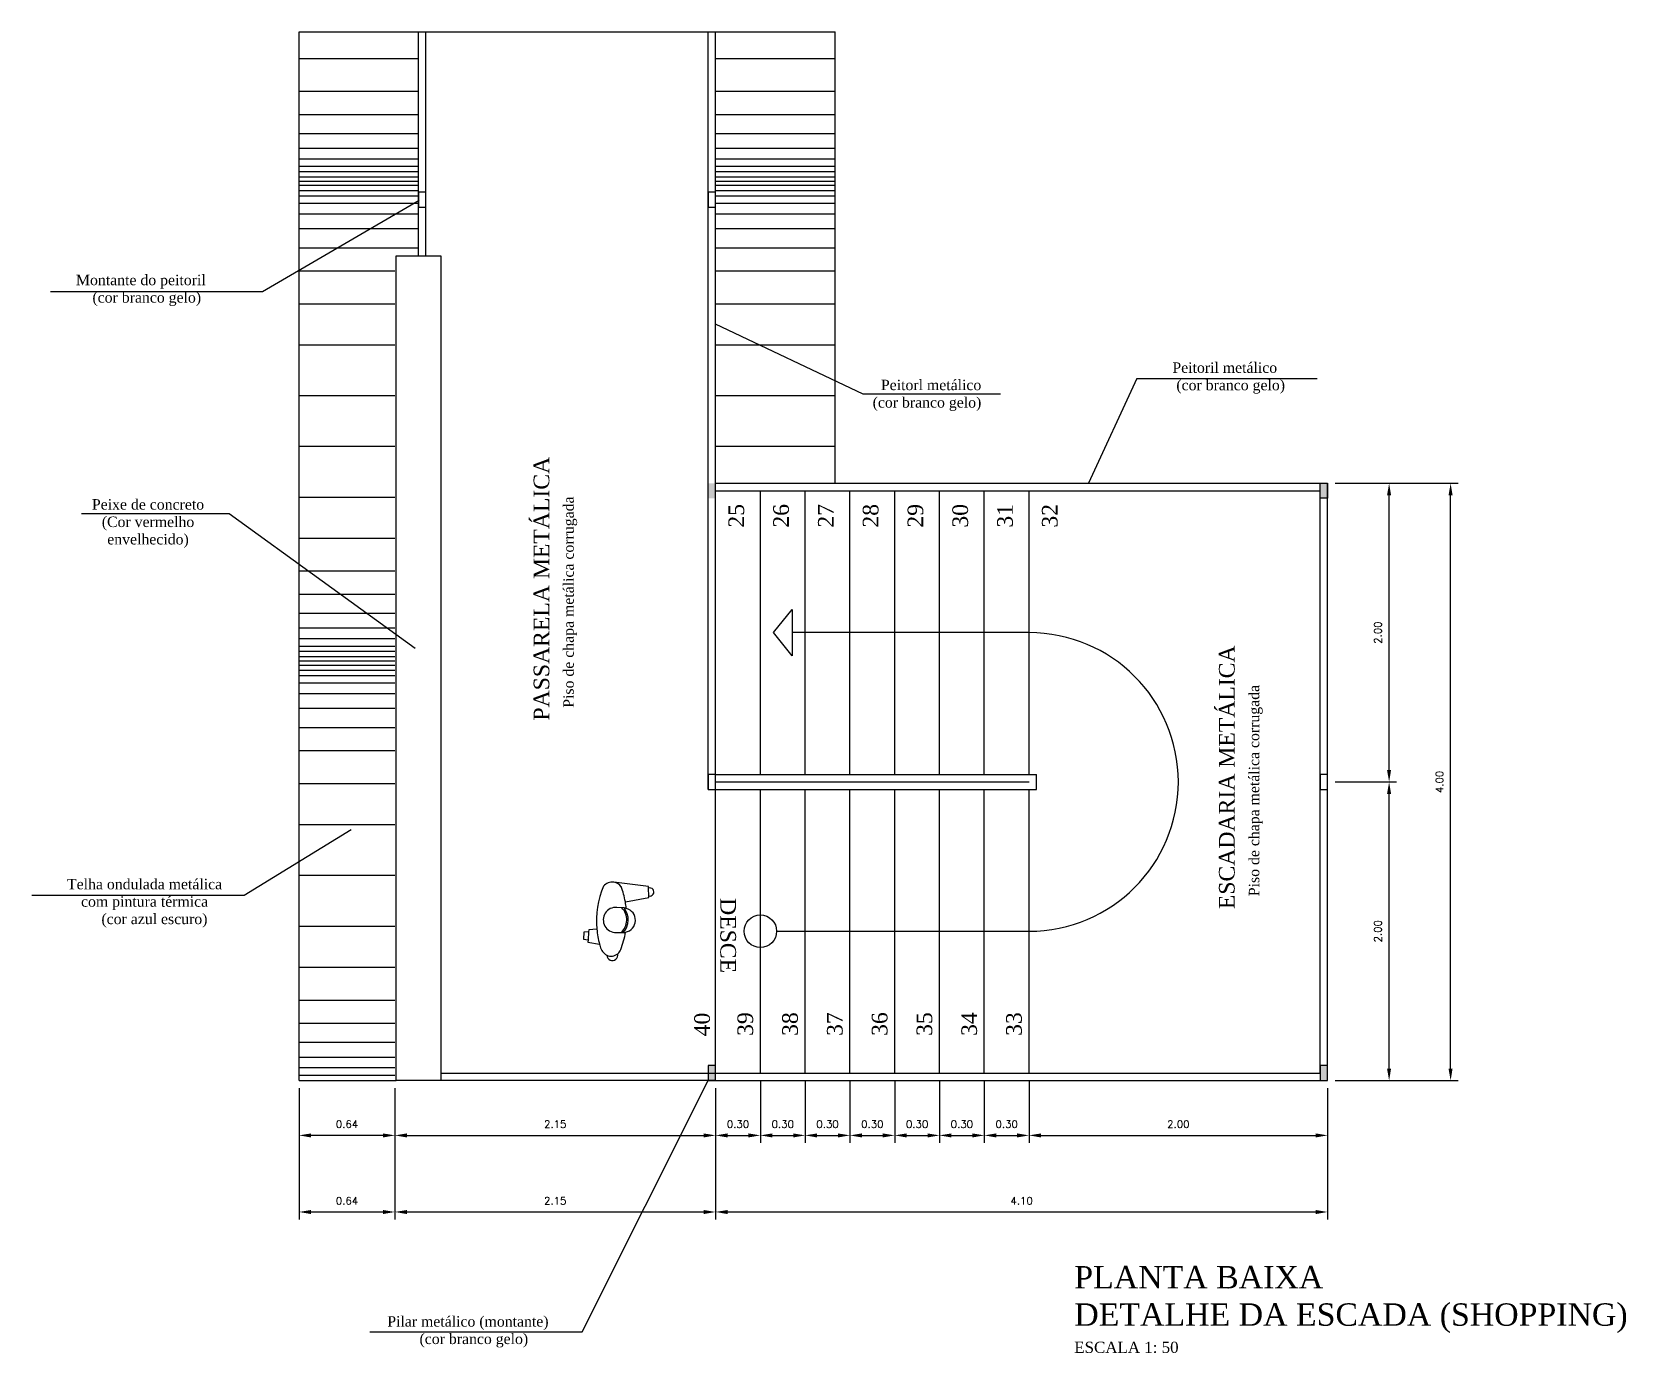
# Model space of a CAD drawing. Header units: millimetres. Extents: x 462 to 740, y -508 to -73.
# Drawn here: x 523.83 to 534.51, y -117.13 to -108.28 of the extents above; entities that cross this region are included whole.
import ezdxf

# ---------------------------------------------------------------- set-up
doc = ezdxf.new("R2010")
doc.units = ezdxf.units.MM
doc.header["$LTSCALE"] = 0.1
doc.header["$PDMODE"] = 3
doc.header["$PDSIZE"] = 0.005
for name, color, linetype in [('COTAS', 6, 'Continuous'), ('MOBILIÁRIO_LAYOUT', 165, 'Continuous'), ('nivel', 1, 'Continuous'), ('Parede alta', 5, 'Continuous'), ('passarela', 7, 'Continuous'), ('PENA-01', 1, 'Continuous'), ('Texto', 2, 'Continuous')]:
    doc.layers.add(name, color=color, linetype=linetype)
doc.styles.add('RO-00', font='romans.shx')
doc.dimstyles.new('COTAS-50', dxfattribs={"dimscale": 0, "dimtxt": 0.05, "dimasz": 0.08, "dimexe": 0.05, "dimexo": 0.05, "dimgap": 0.05, "dimtad": 1, "dimzin": 1, "dimdsep": 46, "dimtxsty": 'RO-00', "dimcen": 2.5, "dimclrd": 6, "dimclre": 6, "dimclrt": 2, "dimadec": 0, "dimazin": 0, "dimtfac": 1, "dimtmove": 2, "dimatfit": 2, "dimfxl": 1, "dimtolj": 1, "dimtzin": 0, "dimarcsym": 0})

# ---------------------------------------------------------------- blocks, each defined once
blk = doc.blocks.new('Pessoa1')
at = {"layer": 'MOBILIÁRIO_LAYOUT', "color": 5}
for p, q in [((-0.238, 0.209), (-0.268, -0.023)), ((-0.175, 0.211), (-0.228, 0.21)), ((-0.136, 0.055), (-0.165, 0.212)), ((0.046, -0.137), (0.051, -0.191)), ((0.051, -0.191), (0.065, -0.192)), ((0.065, -0.192), (0.119, -0.195)), ((0.119, -0.195), (0.134, -0.196)), ((0.134, -0.196), (0.148, -0.119))]:
    blk.add_line(p, q, dxfattribs=at)
at = {"layer": 'MOBILIÁRIO_LAYOUT'}
for p, q in [((-0.228, 0.21), (-0.238, 0.209)), ((-0.165, 0.212), (-0.175, 0.211))]:
    blk.add_line(p, q, dxfattribs=at)
at = {"layer": 'MOBILIÁRIO_LAYOUT', "color": 10}
for p, q in [((-0.095, 0.046), (-0.099, -0.002)), ((0.07, -0.007), (0.069, 0.041)), ((0.065, -0.192), (0.068, -0.224)), ((0.114, -0.226), (0.119, -0.195)), ((0.068, -0.224), (0.114, -0.226))]:
    blk.add_line(p, q, dxfattribs=at)
at = {"layer": 'MOBILIÁRIO_LAYOUT', "color": 81}
for centre, radius, start, end in [((-0.202, 0.218), 0.0276, 345.7615, 198.1317), ((-0.013, 0.04), 0.0821, 11.2321, 165.218), ((0.22, -0.033), 0.0373, 273.9062, 101.7625)]:
    blk.add_arc(centre, radius, start, end, dxfattribs=at)
at = {"layer": 'MOBILIÁRIO_LAYOUT', "color": 5}
for centre, radius, start, end in [((-0.195, -0.033), 0.0737, 125.0274, 171.535), ((-0.031, -0.529), 0.593, 100.2658, 110.4195), ((-0.031, -0.529), 0.593, 95.9751, 100.2658), ((-0.031, -0.529), 0.593, 68.855, 80.4749), ((0.153, -0.048), 0.0788, 41.2702, 67.2319), ((0.154, -0.042), 0.0737, 337.5139, 38.1548), ((-0.195, -0.033), 0.0737, 171.535, 232.1747), ((-0.007, 0.454), 0.593, 246.7827, 275.1186), ((0.137, -0.019), 0.0994, 284.778, 329.019), ((-0.007, 0.454), 0.593, 275.1186, 285.1579), ((-0.007, 0.454), 0.593, 285.1579, 286.5539)]:
    blk.add_arc(centre, radius, start, end, dxfattribs=at)
at = {"layer": 'MOBILIÁRIO_LAYOUT', "color": 10}
for centre, radius, start, end in [((-0.016, -0.051), 0.115, 42.1666, 134.479), ((-0.016, -0.051), 0.125, 47.3481, 129.2976), ((-0.015, -0.009), 0.0843, 175.7166, 0.9291)]:
    blk.add_arc(centre, radius, start, end, dxfattribs=at)
at = {"layer": 'MOBILIÁRIO_LAYOUT'}
for start, end in [(165.218, 175.7166), (0.929, 11.2321)]:
    blk.add_arc((-0.013, 0.04), 0.0821, start, end, dxfattribs=at)
blk = doc.blocks.new('*D98')
at = {"layer": 'Defpoints', "color": 0}
for p in [(525.62, -115.302), (526.262, -115.302), (525.62, -115.669)]:
    blk.add_point(p, dxfattribs=at)
at = {"layer": 'passarela', "color": 6, "lineweight": -2}
for p, q in [((525.62, -115.352), (525.62, -115.719)), ((526.262, -115.352), (526.262, -115.719)), ((526.182, -115.669), (525.7, -115.669))]:
    blk.add_line(p, q, dxfattribs=at)
at = {"layer": 'passarela', "color": 6}
for points in [[(525.7, -115.656), (525.7, -115.683), (525.62, -115.669)], [(526.182, -115.656), (526.182, -115.683), (526.262, -115.669)]]:
    blk.add_solid(points, dxfattribs=at)
at = {"layer": 'passarela', "color": 2, "insert": (525.941, -115.594), "char_height": 0.05, "attachment_point": 5, "style": 'RO-00'}
blk.add_mtext('\\A1;0.64', dxfattribs=at)
blk = doc.blocks.new('*D99')
at = {"layer": 'Defpoints', "color": 0}
for p in [(526.262, -115.302), (528.41, -115.302), (528.41, -115.669)]:
    blk.add_point(p, dxfattribs=at)
at = {"layer": 'passarela', "color": 6, "lineweight": -2}
for p, q in [((526.262, -115.352), (526.262, -115.719)), ((528.41, -115.352), (528.41, -115.719)), ((526.342, -115.669), (528.33, -115.669))]:
    blk.add_line(p, q, dxfattribs=at)
at = {"layer": 'passarela', "color": 6}
for points in [[(526.342, -115.656), (526.342, -115.683), (526.262, -115.669)], [(528.33, -115.656), (528.33, -115.683), (528.41, -115.669)]]:
    blk.add_solid(points, dxfattribs=at)
at = {"layer": 'passarela', "color": 2, "insert": (527.336, -115.594), "char_height": 0.05, "attachment_point": 5, "style": 'RO-00'}
blk.add_mtext('\\A1;2.15', dxfattribs=at)
blk = doc.blocks.new('*D100')
at = {"layer": 'COTAS', "color": 6, "lineweight": -2}
for p, q in [((528.71, -115.302), (528.71, -115.719)), ((528.41, -115.352), (528.41, -115.719)), ((528.49, -115.669), (528.63, -115.669))]:
    blk.add_line(p, q, dxfattribs=at)
at = {"layer": 'COTAS', "color": 6}
for points in [[(528.49, -115.656), (528.49, -115.683), (528.41, -115.669)], [(528.63, -115.656), (528.63, -115.683), (528.71, -115.669)]]:
    blk.add_solid(points, dxfattribs=at)
at = {"layer": 'Defpoints', "color": 0}
for p in [(528.41, -115.302), (528.71, -115.252), (528.71, -115.669)]:
    blk.add_point(p, dxfattribs=at)
at = {"layer": 'COTAS', "color": 2, "insert": (528.56, -115.594), "char_height": 0.05, "attachment_point": 5, "style": 'RO-00'}
blk.add_mtext('\\A1;0.30', dxfattribs=at)
blk = doc.blocks.new('*D101')
at = {"layer": 'COTAS', "color": 6, "lineweight": -2}
for p, q in [((528.71, -115.302), (528.71, -115.719)), ((529.01, -115.302), (529.01, -115.719)), ((528.79, -115.669), (528.93, -115.669))]:
    blk.add_line(p, q, dxfattribs=at)
at = {"layer": 'COTAS', "color": 6}
for points in [[(528.79, -115.656), (528.79, -115.683), (528.71, -115.669)], [(528.93, -115.656), (528.93, -115.683), (529.01, -115.669)]]:
    blk.add_solid(points, dxfattribs=at)
at = {"layer": 'Defpoints', "color": 0}
for p in [(528.71, -115.252), (529.01, -115.252), (529.01, -115.669)]:
    blk.add_point(p, dxfattribs=at)
at = {"layer": 'COTAS', "color": 2, "insert": (528.86, -115.594), "char_height": 0.05, "attachment_point": 5, "style": 'RO-00'}
blk.add_mtext('\\A1;0.30', dxfattribs=at)
blk = doc.blocks.new('*D102')
at = {"layer": 'COTAS', "color": 6, "lineweight": -2}
for p, q in [((529.01, -115.302), (529.01, -115.719)), ((529.31, -115.302), (529.31, -115.719)), ((529.09, -115.669), (529.23, -115.669))]:
    blk.add_line(p, q, dxfattribs=at)
at = {"layer": 'COTAS', "color": 6}
for points in [[(529.09, -115.656), (529.09, -115.683), (529.01, -115.669)], [(529.23, -115.656), (529.23, -115.683), (529.31, -115.669)]]:
    blk.add_solid(points, dxfattribs=at)
at = {"layer": 'Defpoints', "color": 0}
for p in [(529.01, -115.252), (529.31, -115.252), (529.31, -115.669)]:
    blk.add_point(p, dxfattribs=at)
at = {"layer": 'COTAS', "color": 2, "insert": (529.16, -115.594), "char_height": 0.05, "attachment_point": 5, "style": 'RO-00'}
blk.add_mtext('\\A1;0.30', dxfattribs=at)
blk = doc.blocks.new('*D103')
at = {"layer": 'COTAS', "color": 6, "lineweight": -2}
for p, q in [((529.31, -115.302), (529.31, -115.719)), ((529.61, -115.302), (529.61, -115.719)), ((529.39, -115.669), (529.53, -115.669))]:
    blk.add_line(p, q, dxfattribs=at)
at = {"layer": 'COTAS', "color": 6}
for points in [[(529.39, -115.656), (529.39, -115.683), (529.31, -115.669)], [(529.53, -115.656), (529.53, -115.683), (529.61, -115.669)]]:
    blk.add_solid(points, dxfattribs=at)
at = {"layer": 'Defpoints', "color": 0}
for p in [(529.31, -115.252), (529.61, -115.252), (529.61, -115.669)]:
    blk.add_point(p, dxfattribs=at)
at = {"layer": 'COTAS', "color": 2, "insert": (529.46, -115.594), "char_height": 0.05, "attachment_point": 5, "style": 'RO-00'}
blk.add_mtext('\\A1;0.30', dxfattribs=at)
blk = doc.blocks.new('*D104')
at = {"layer": 'COTAS', "color": 6, "lineweight": -2}
for p, q in [((529.61, -115.302), (529.61, -115.719)), ((529.91, -115.302), (529.91, -115.719)), ((529.69, -115.669), (529.83, -115.669))]:
    blk.add_line(p, q, dxfattribs=at)
at = {"layer": 'COTAS', "color": 6}
for points in [[(529.69, -115.656), (529.69, -115.683), (529.61, -115.669)], [(529.83, -115.656), (529.83, -115.683), (529.91, -115.669)]]:
    blk.add_solid(points, dxfattribs=at)
at = {"layer": 'Defpoints', "color": 0}
for p in [(529.61, -115.252), (529.91, -115.252), (529.91, -115.669)]:
    blk.add_point(p, dxfattribs=at)
at = {"layer": 'COTAS', "color": 2, "insert": (529.76, -115.594), "char_height": 0.05, "attachment_point": 5, "style": 'RO-00'}
blk.add_mtext('\\A1;0.30', dxfattribs=at)
blk = doc.blocks.new('*D105')
at = {"layer": 'COTAS', "color": 6, "lineweight": -2}
for p, q in [((529.91, -115.302), (529.91, -115.719)), ((530.21, -115.302), (530.21, -115.719)), ((529.99, -115.669), (530.13, -115.669))]:
    blk.add_line(p, q, dxfattribs=at)
at = {"layer": 'COTAS', "color": 6}
for points in [[(529.99, -115.656), (529.99, -115.683), (529.91, -115.669)], [(530.13, -115.656), (530.13, -115.683), (530.21, -115.669)]]:
    blk.add_solid(points, dxfattribs=at)
at = {"layer": 'Defpoints', "color": 0}
for p in [(529.91, -115.252), (530.21, -115.252), (530.21, -115.669)]:
    blk.add_point(p, dxfattribs=at)
at = {"layer": 'COTAS', "color": 2, "insert": (530.06, -115.594), "char_height": 0.05, "attachment_point": 5, "style": 'RO-00'}
blk.add_mtext('\\A1;0.30', dxfattribs=at)
blk = doc.blocks.new('*D106')
at = {"layer": 'COTAS', "color": 6, "lineweight": -2}
for p, q in [((530.21, -115.302), (530.21, -115.719)), ((530.51, -115.302), (530.51, -115.719)), ((530.29, -115.669), (530.43, -115.669))]:
    blk.add_line(p, q, dxfattribs=at)
at = {"layer": 'COTAS', "color": 6}
for points in [[(530.29, -115.656), (530.29, -115.683), (530.21, -115.669)], [(530.43, -115.656), (530.43, -115.683), (530.51, -115.669)]]:
    blk.add_solid(points, dxfattribs=at)
at = {"layer": 'Defpoints', "color": 0}
for p in [(530.21, -115.252), (530.51, -115.252), (530.51, -115.669)]:
    blk.add_point(p, dxfattribs=at)
at = {"layer": 'COTAS', "color": 2, "insert": (530.36, -115.594), "char_height": 0.05, "attachment_point": 5, "style": 'RO-00'}
blk.add_mtext('\\A1;0.30', dxfattribs=at)
blk = doc.blocks.new('*D107')
at = {"layer": 'COTAS', "color": 6, "lineweight": -2}
for p, q in [((530.51, -115.302), (530.51, -115.719)), ((532.51, -115.352), (532.51, -115.719)), ((530.59, -115.669), (532.43, -115.669))]:
    blk.add_line(p, q, dxfattribs=at)
at = {"layer": 'COTAS', "color": 6}
for points in [[(530.59, -115.656), (530.59, -115.683), (530.51, -115.669)], [(532.43, -115.656), (532.43, -115.683), (532.51, -115.669)]]:
    blk.add_solid(points, dxfattribs=at)
at = {"layer": 'Defpoints', "color": 0}
for p in [(530.51, -115.252), (532.51, -115.302), (532.51, -115.669)]:
    blk.add_point(p, dxfattribs=at)
at = {"layer": 'COTAS', "color": 2, "insert": (531.51, -115.594), "char_height": 0.05, "attachment_point": 5, "style": 'RO-00'}
blk.add_mtext('\\A1;2.00', dxfattribs=at)
blk = doc.blocks.new('*D108')
at = {"layer": 'COTAS', "color": 6, "lineweight": -2}
for p, q in [((532.56, -111.302), (533.384, -111.302)), ((533.334, -115.222), (533.334, -111.382)), ((532.56, -115.302), (533.384, -115.302))]:
    blk.add_line(p, q, dxfattribs=at)
at = {"layer": 'COTAS', "color": 6}
for points in [[(533.32, -111.382), (533.347, -111.382), (533.334, -111.302)], [(533.32, -115.222), (533.347, -115.222), (533.334, -115.302)]]:
    blk.add_solid(points, dxfattribs=at)
at = {"layer": 'Defpoints', "color": 0}
for p in [(532.51, -111.302), (533.334, -111.302), (532.51, -115.302)]:
    blk.add_point(p, dxfattribs=at)
at = {"layer": 'COTAS', "color": 2, "insert": (533.259, -113.302), "char_height": 0.05, "attachment_point": 5, "rotation": 90, "style": 'RO-00'}
blk.add_mtext('\\A1;4.00', dxfattribs=at)
blk = doc.blocks.new('*D109')
at = {"layer": 'COTAS', "color": 6, "lineweight": -2}
for p, q in [((532.56, -113.302), (532.972, -113.302)), ((532.922, -115.222), (532.922, -113.382)), ((532.804, -115.302), (532.972, -115.302))]:
    blk.add_line(p, q, dxfattribs=at)
at = {"layer": 'COTAS', "color": 6}
for points in [[(532.908, -113.382), (532.935, -113.382), (532.922, -113.302)], [(532.908, -115.222), (532.935, -115.222), (532.922, -115.302)]]:
    blk.add_solid(points, dxfattribs=at)
at = {"layer": 'Defpoints', "color": 0}
for p in [(532.51, -113.302), (532.922, -113.302), (532.754, -115.302)]:
    blk.add_point(p, dxfattribs=at)
at = {"layer": 'COTAS', "color": 2, "insert": (532.847, -114.302), "char_height": 0.05, "attachment_point": 5, "rotation": 90, "style": 'RO-00'}
blk.add_mtext('\\A1;2.00', dxfattribs=at)
blk = doc.blocks.new('*D110')
at = {"layer": 'COTAS', "color": 6, "lineweight": -2}
for p, q in [((532.804, -111.302), (532.972, -111.302)), ((532.922, -113.222), (532.922, -111.382)), ((532.56, -113.302), (532.972, -113.302))]:
    blk.add_line(p, q, dxfattribs=at)
at = {"layer": 'COTAS', "color": 6}
for points in [[(532.908, -111.382), (532.935, -111.382), (532.922, -111.302)], [(532.908, -113.222), (532.935, -113.222), (532.922, -113.302)]]:
    blk.add_solid(points, dxfattribs=at)
at = {"layer": 'Defpoints', "color": 0}
for p in [(532.754, -111.302), (532.922, -111.302), (532.51, -113.302)]:
    blk.add_point(p, dxfattribs=at)
at = {"layer": 'COTAS', "color": 2, "insert": (532.847, -112.302), "char_height": 0.05, "attachment_point": 5, "rotation": 90, "style": 'RO-00'}
blk.add_mtext('\\A1;2.00', dxfattribs=at)
blk = doc.blocks.new('*D111')
at = {"layer": 'COTAS', "color": 6, "lineweight": -2}
for p, q in [((525.62, -115.352), (525.62, -116.232)), ((526.262, -115.352), (526.262, -116.232)), ((525.7, -116.182), (526.182, -116.182))]:
    blk.add_line(p, q, dxfattribs=at)
at = {"layer": 'COTAS', "color": 6}
for points in [[(525.7, -116.169), (525.7, -116.196), (525.62, -116.182)], [(526.182, -116.169), (526.182, -116.196), (526.262, -116.182)]]:
    blk.add_solid(points, dxfattribs=at)
at = {"layer": 'Defpoints', "color": 0}
for p in [(525.62, -115.302), (526.262, -115.302), (526.262, -116.182)]:
    blk.add_point(p, dxfattribs=at)
at = {"layer": 'COTAS', "color": 2, "insert": (525.941, -116.107), "char_height": 0.05, "attachment_point": 5, "style": 'RO-00'}
blk.add_mtext('\\A1;0.64', dxfattribs=at)
blk = doc.blocks.new('*D112')
at = {"layer": 'COTAS', "color": 6, "lineweight": -2}
for p, q in [((526.262, -115.352), (526.262, -116.232)), ((528.41, -115.586), (528.41, -116.232)), ((526.342, -116.182), (528.33, -116.182))]:
    blk.add_line(p, q, dxfattribs=at)
at = {"layer": 'COTAS', "color": 6}
for points in [[(526.342, -116.169), (526.342, -116.196), (526.262, -116.182)], [(528.33, -116.169), (528.33, -116.196), (528.41, -116.182)]]:
    blk.add_solid(points, dxfattribs=at)
at = {"layer": 'Defpoints', "color": 0}
for p in [(526.262, -115.302), (528.41, -115.536), (528.41, -116.182)]:
    blk.add_point(p, dxfattribs=at)
at = {"layer": 'COTAS', "color": 2, "insert": (527.336, -116.107), "char_height": 0.05, "attachment_point": 5, "style": 'RO-00'}
blk.add_mtext('\\A1;2.15', dxfattribs=at)
blk = doc.blocks.new('*D113')
at = {"layer": 'COTAS', "color": 6, "lineweight": -2}
for p, q in [((528.41, -115.586), (528.41, -116.232)), ((532.51, -115.586), (532.51, -116.232)), ((528.49, -116.182), (532.43, -116.182))]:
    blk.add_line(p, q, dxfattribs=at)
at = {"layer": 'COTAS', "color": 6}
for points in [[(528.49, -116.169), (528.49, -116.196), (528.41, -116.182)], [(532.43, -116.169), (532.43, -116.196), (532.51, -116.182)]]:
    blk.add_solid(points, dxfattribs=at)
at = {"layer": 'Defpoints', "color": 0}
for p in [(528.41, -115.536), (532.51, -115.536), (532.51, -116.182)]:
    blk.add_point(p, dxfattribs=at)
at = {"layer": 'COTAS', "color": 2, "insert": (530.46, -116.107), "char_height": 0.05, "attachment_point": 5, "style": 'RO-00'}
blk.add_mtext('\\A1;4.10', dxfattribs=at)

msp = doc.modelspace()

# ---------------------------------------------------------------- hatches: boundary and pattern name
at = {"layer": 'nivel'}
h = msp.add_hatch(color=256, dxfattribs=at)
h.paths.add_polyline_path([(528.36, -115.302), (528.41, -115.302), (528.41, -115.202), (528.36, -115.202)])
h.paths.add_polyline_path([(528.36, -111.302), (528.41, -111.302), (528.41, -111.402), (528.36, -111.402)])
h = msp.add_hatch(color=256, dxfattribs=at)
h.paths.add_polyline_path([(532.46, -115.302), (532.51, -115.302), (532.51, -115.202), (532.46, -115.202)])
h.paths.add_polyline_path([(532.46, -111.302), (532.51, -111.302), (532.51, -111.402), (532.46, -111.402)])

# ---------------------------------------------------------------- linework, layer by layer
at = {"layer": 'COTAS'}
msp.add_line((531.231, -110.6), (530.908, -111.302), dxfattribs=at)
msp.add_lwpolyline([(528.924, -112.147), (528.924, -112.458), (528.798, -112.302), (528.924, -112.147)], dxfattribs=at)
msp.add_lwpolyline([(528.819, -114.302), (530.51, -114.302, 1), (530.51, -112.302), (528.924, -112.302)], format="xyb", dxfattribs=at)
msp.add_circle((528.71, -114.302), 0.109, dxfattribs=at)
at = {"layer": 'nivel'}
for p, q in [((525.62, -115.302), (525.62, -108.279)), ((525.62, -108.279), (529.21, -108.279)), ((526.42, -109.779), (526.42, -108.279)), ((526.47, -109.779), (526.47, -108.279)), ((528.36, -113.352), (528.36, -108.279)), ((528.41, -115.252), (528.41, -108.279)), ((529.21, -111.302), (529.21, -108.279)), ((526.42, -108.459), (525.62, -108.459)), ((529.21, -108.459), (528.41, -108.459)), ((526.42, -108.678), (525.62, -108.678)), ((529.21, -108.678), (528.41, -108.678)), ((526.42, -108.834), (525.62, -108.834)), ((529.21, -108.834), (528.41, -108.834)), ((526.42, -108.961), (525.62, -108.961)), ((529.21, -108.961), (528.41, -108.961)), ((526.42, -109.06), (525.62, -109.06)), ((526.42, -109.131), (525.62, -109.131)), ((529.21, -109.06), (528.41, -109.06)), ((529.21, -109.131), (528.41, -109.131)), ((526.42, -109.181), (525.62, -109.181)), ((526.42, -109.216), (525.62, -109.216)), ((529.21, -109.181), (528.41, -109.181)), ((529.21, -109.216), (528.41, -109.216)), ((526.42, -109.251), (525.62, -109.251)), ((526.42, -109.28), (525.62, -109.28)), ((526.42, -109.28), (525.62, -109.28)), ((526.42, -109.308), (525.62, -109.308)), ((526.42, -109.343), (525.62, -109.343)), ((526.47, -109.352), (526.42, -109.352)), ((526.42, -109.352), (526.42, -109.452)), ((526.47, -109.452), (526.47, -109.352)), ((528.41, -109.352), (528.36, -109.352)), ((528.36, -109.352), (528.36, -109.452)), ((529.21, -109.251), (528.41, -109.251)), ((529.21, -109.28), (528.41, -109.28)), ((529.21, -109.28), (528.41, -109.28)), ((529.21, -109.308), (528.41, -109.308)), ((529.21, -109.343), (528.41, -109.343)), ((528.41, -109.452), (528.41, -109.352)), ((526.42, -109.379), (525.62, -109.379)), ((526.42, -109.428), (525.62, -109.428)), ((526.42, -109.452), (526.47, -109.452)), ((528.36, -109.452), (528.41, -109.452)), ((529.21, -109.379), (528.41, -109.379)), ((529.21, -109.428), (528.41, -109.428)), ((526.42, -109.499), (525.62, -109.499)), ((529.21, -109.499), (528.41, -109.499)), ((526.42, -109.598), (525.62, -109.598)), ((529.21, -109.598), (528.41, -109.598)), ((526.42, -109.726), (525.62, -109.726)), ((529.21, -109.726), (528.41, -109.726)), ((526.262, -109.881), (525.62, -109.881)), ((529.21, -109.881), (528.41, -109.881)), ((526.262, -110.101), (525.62, -110.101)), ((529.21, -110.101), (528.41, -110.101)), ((526.262, -110.377), (525.62, -110.377)), ((529.21, -110.377), (528.41, -110.377)), ((526.262, -110.716), (525.62, -110.716)), ((529.21, -110.716), (528.41, -110.716)), ((526.262, -111.056), (525.62, -111.056)), ((529.21, -111.056), (528.41, -111.056)), ((528.41, -111.302), (532.51, -111.302)), ((528.41, -111.352), (532.46, -111.352)), ((528.71, -113.252), (528.71, -111.352)), ((529.01, -113.252), (529.01, -111.352)), ((529.31, -113.252), (529.31, -111.352)), ((529.61, -113.252), (529.61, -111.352)), ((529.91, -113.252), (529.91, -111.352)), ((530.21, -113.252), (530.21, -111.352)), ((530.51, -113.252), (530.51, -111.352)), ((532.46, -111.402), (532.46, -111.302)), ((532.46, -111.302), (532.51, -111.302)), ((532.46, -115.252), (532.46, -111.352)), ((532.51, -115.302), (532.51, -111.302)), ((532.51, -111.302), (532.51, -111.402)), ((526.262, -111.396), (525.62, -111.396)), ((532.51, -111.402), (532.46, -111.402)), ((526.262, -111.672), (525.62, -111.672)), ((526.262, -111.891), (525.62, -111.891)), ((526.262, -112.047), (525.62, -112.047)), ((526.262, -112.174), (525.62, -112.174)), ((526.262, -112.273), (525.62, -112.273)), ((526.262, -112.344), (525.62, -112.344)), ((526.262, -112.394), (525.62, -112.394)), ((526.262, -112.429), (525.62, -112.429)), ((526.262, -112.464), (525.62, -112.464)), ((526.262, -112.493), (525.62, -112.493)), ((526.262, -112.521), (525.62, -112.521)), ((526.262, -112.556), (525.62, -112.556)), ((526.262, -112.592), (525.62, -112.592)), ((526.262, -112.641), (525.62, -112.641)), ((526.262, -112.712), (525.62, -112.712)), ((526.262, -112.811), (525.62, -112.811)), ((526.262, -112.939), (525.62, -112.939)), ((526.262, -113.094), (525.62, -113.094)), ((528.41, -113.252), (528.36, -113.252)), ((528.36, -113.252), (528.36, -113.352)), ((528.41, -113.252), (530.56, -113.252)), ((528.41, -113.352), (528.41, -113.252)), ((528.41, -113.302), (530.51, -113.302)), ((530.56, -113.352), (530.56, -113.252)), ((532.51, -113.252), (532.46, -113.252)), ((532.46, -113.252), (532.46, -113.352)), ((532.51, -113.352), (532.51, -113.252)), ((526.262, -113.314), (525.62, -113.314)), ((528.36, -113.352), (530.56, -113.352)), ((528.36, -113.352), (528.41, -113.352)), ((528.71, -115.252), (528.71, -113.352)), ((529.01, -115.252), (529.01, -113.352)), ((529.31, -115.252), (529.31, -113.352)), ((529.61, -115.252), (529.61, -113.352)), ((529.91, -115.252), (529.91, -113.352)), ((530.21, -115.252), (530.21, -113.352)), ((530.51, -115.252), (530.51, -113.352)), ((532.46, -113.352), (532.51, -113.352)), ((526.262, -113.59), (525.62, -113.59)), ((526.262, -113.929), (525.62, -113.929)), ((526.262, -114.269), (525.62, -114.269)), ((526.262, -114.545), (525.62, -114.545)), ((526.262, -114.765), (525.62, -114.765)), ((526.262, -114.92), (525.62, -114.92)), ((526.262, -115.048), (525.62, -115.048)), ((526.262, -115.147), (525.62, -115.147)), ((526.262, -115.217), (525.62, -115.217)), ((528.41, -115.202), (528.36, -115.202)), ((528.36, -115.202), (528.36, -115.302)), ((528.41, -115.302), (528.41, -115.202)), ((532.51, -115.202), (532.46, -115.202)), ((532.46, -115.202), (532.46, -115.302)), ((532.51, -115.302), (532.51, -115.202)), ((526.262, -115.267), (525.62, -115.267)), ((525.62, -115.302), (526.27, -115.302)), ((528.36, -115.302), (526.32, -115.302)), ((526.57, -115.252), (532.46, -115.252)), ((528.41, -115.302), (528.36, -115.302)), ((528.36, -115.302), (528.41, -115.302)), ((528.41, -115.302), (532.51, -115.302)), ((532.46, -115.302), (532.51, -115.302))]:
    msp.add_line(p, q, dxfattribs=at)
at = {"layer": 'Parede alta'}
msp.add_lwpolyline([(526.27, -115.302), (526.27, -109.779), (526.57, -109.779), (526.57, -115.302)], close=True, dxfattribs=at)
at = {"layer": 'PENA-01', "color": 6}
for p, q in [((525.376, -110.017), (526.425, -109.406)), ((523.954, -110.017), (525.376, -110.017)), ((529.399, -110.705), (528.41, -110.236)), ((531.231, -110.6), (532.44, -110.6)), ((530.319, -110.705), (529.399, -110.705)), ((524.162, -111.505), (525.151, -111.505)), ((525.151, -111.505), (526.397, -112.406)), ((525.252, -114.061), (525.969, -113.62)), ((523.83, -114.061), (525.252, -114.061)), ((527.516, -116.985), (528.36, -115.302)), ((526.094, -116.985), (527.516, -116.985))]:
    msp.add_line(p, q, dxfattribs=at)

# ---------------------------------------------------------------- block references
at = {"layer": 'passarela', "rotation": 270}
msp.add_blockref('Pessoa1', (527.751, -114.241), dxfattribs=at)

# ---------------------------------------------------------------- texts
at = {"layer": 'Texto'}
for s, insert, char_height, width, attachment_point in [('{\\fTimes New Roman|b0|i0|c0|p18;Montante do peitoril\\P   (cor branco gelo)}', (524.56, -109.905), 0.07, 1.3613, 2), ('{\\fTimes New Roman|b0|i0|c0|p18;Peitoril metálico\\P   (cor branco gelo)}', (531.821, -110.492), 0.07, 1.3613, 2), ('{\\fTimes New Roman|b0|i0|c0|p18;Peitorl metálico\\P(cor branco gelo)}', (530.19, -110.608), 0.07, 1.3613, 3), ('{\\fTimes New Roman|b0|i0|c0|p18;Peixe de concreto\\P(Cor vermelho\\Penvelhecido)}', (524.608, -111.408), 0.07, 1.3613, 2), ('{\\fTimes New Roman|b0|i0|c0|p18;Telha ondulada metálica\\Pcom pintura térmica\\P     (cor azul escuro)}', (524.585, -113.951), 0.07, 1.3613, 2), ('{\\fTimes New Roman|b0|i0|c0|p18;PLANTA BAIXA\\PDETALHE DA ESCADA (SHOPPING)}', (530.813, -116.544), 0.15, 4.86085, 1), ('{\\fTimes New Roman|b0|i0|c0|p18;Pilar metálico (montante)\\P   (cor branco gelo)}', (526.751, -116.88), 0.07, 1.3613, 2), ('{\\fTimes New Roman|b0|i0|c0|p18;ESCALA 1: 50}', (530.813, -117.051), 0.075, 1.3613, 1)]:
    msp.add_mtext(s, dxfattribs=dict(at, insert=insert, char_height=char_height, width=width, attachment_point=attachment_point))
for s, insert, char_height, width, attachment_point, rotation in [('{\\fTimes New Roman|b0|i0|c0|p18;PASSARELA METÁLICA}', (527.191, -112.891), 0.105, 2.25752, 1, 90), ('{\\fTimes New Roman|b0|i0|c0|p18;Piso de chapa metálica corrugada}', (527.39, -111.39), 0.07, 2.06695, 3, 90), ('{\\fTimes New Roman|b0|i0|c0|p18;25}', (528.496, -111.599), 0.105, 0.1738, 1, 90), ('{\\fTimes New Roman|b0|i0|c0|p18;26}', (528.796, -111.599), 0.105, 0.17385, 1, 90), ('{\\fTimes New Roman|b0|i0|c0|p18;27}', (529.096, -111.599), 0.105, 0.17385, 1, 90), ('{\\fTimes New Roman|b0|i0|c0|p18;28}', (529.396, -111.599), 0.105, 0.17385, 1, 90), ('{\\fTimes New Roman|b0|i0|c0|p18;29}', (529.696, -111.599), 0.105, 0.17385, 1, 90), ('{\\fTimes New Roman|b0|i0|c0|p18;30}', (529.996, -111.599), 0.105, 0.17385, 1, 90), ('{\\fTimes New Roman|b0|i0|c0|p18;31}', (530.296, -111.599), 0.105, 0.17385, 1, 90), ('{\\fTimes New Roman|b0|i0|c0|p18;32}', (530.596, -111.599), 0.105, 0.17385, 1, 90), ('{\\fTimes New Roman|b0|i0|c0|p18;ESCADARIA METÁLICA}', (531.782, -114.154), 0.105, 2.25752, 1, 90), ('{\\fTimes New Roman|b0|i0|c0|p18;Piso de chapa metálica corrugada}', (531.982, -112.652), 0.07, 2.06695, 3, 90), ('{\\fTimes New Roman|b0|i0|c0|p18;DESCE}', (528.547, -114.08), 0.105, 2.25752, 1, 270), ('{\\fTimes New Roman|b0|i0|c0|p18;40}', (528.267, -115.006), 0.105, 0.17385, 1, 90), ('{\\fTimes New Roman|b0|i0|c0|p18;39}', (528.556, -115.003), 0.105, 0.17385, 1, 90), ('{\\fTimes New Roman|b0|i0|c0|p18;38}', (528.856, -115.003), 0.105, 0.17385, 1, 90), ('{\\fTimes New Roman|b0|i0|c0|p18;37}', (529.156, -115.003), 0.105, 0.17385, 1, 90), ('{\\fTimes New Roman|b0|i0|c0|p18;36}', (529.456, -115.003), 0.105, 0.17385, 1, 90), ('{\\fTimes New Roman|b0|i0|c0|p18;35}', (529.756, -115.003), 0.105, 0.17385, 1, 90), ('{\\fTimes New Roman|b0|i0|c0|p18;34}', (530.056, -115.003), 0.105, 0.17385, 1, 90), ('{\\fTimes New Roman|b0|i0|c0|p18;33}', (530.356, -115.003), 0.105, 0.17385, 1, 90)]:
    msp.add_mtext(s, dxfattribs=dict(at, insert=insert, char_height=char_height, width=width, attachment_point=attachment_point, rotation=rotation))

# ---------------------------------------------------------------- dimensions: what is measured, and where the dimension line sits
at = {"layer": 'COTAS'}
for base, p1, p2, angle, picture, middle in [((533.334, -111.302), (532.51, -115.302), (532.51, -111.302), 270, '*D108', (533.259, -113.302)), ((532.922, -111.302), (532.51, -113.302), (532.754, -111.302), 270, '*D110', (532.847, -112.302)), ((532.922, -113.302), (532.754, -115.302), (532.51, -113.302), 270, '*D109', (532.847, -114.302)), ((526.262, -116.182), (525.62, -115.302), (526.262, -115.302), 180, '*D111', (525.941, -116.107)), ((528.41, -116.182), (526.262, -115.302), (528.41, -115.536), 180, '*D112', (527.336, -116.107)), ((528.71, -115.669), (528.41, -115.302), (528.71, -115.252), 180, '*D100', (528.56, -115.594)), ((529.01, -115.669), (528.71, -115.252), (529.01, -115.252), 180, '*D101', (528.86, -115.594)), ((529.31, -115.669), (529.01, -115.252), (529.31, -115.252), 180, '*D102', (529.16, -115.594)), ((529.61, -115.669), (529.31, -115.252), (529.61, -115.252), 180, '*D103', (529.46, -115.594)), ((529.91, -115.669), (529.61, -115.252), (529.91, -115.252), 180, '*D104', (529.76, -115.594)), ((530.21, -115.669), (529.91, -115.252), (530.21, -115.252), 180, '*D105', (530.06, -115.594)), ((530.51, -115.669), (530.21, -115.252), (530.51, -115.252), 180, '*D106', (530.36, -115.594)), ((532.51, -115.669), (530.51, -115.252), (532.51, -115.302), 180, '*D107', (531.51, -115.594)), ((532.51, -116.182), (528.41, -115.536), (532.51, -115.536), 180, '*D113', (530.46, -116.107))]:
    dim = msp.add_linear_dim(base=base, p1=p1, p2=p2, angle=angle, dimstyle='COTAS-50', override={"dimscale": 1}, dxfattribs=at)
    dim.commit()
    dim.dimension.update_dxf_attribs({"geometry": picture, "text_midpoint": middle})
at = {"layer": 'passarela'}
for base, p2, picture, middle in [((525.62, -115.669), (525.62, -115.302), '*D98', (525.941, -115.594)), ((528.41, -115.669), (528.41, -115.302), '*D99', (527.336, -115.594))]:
    dim = msp.add_linear_dim(base=base, p1=(526.262, -115.302), p2=p2, angle=180, dimstyle='COTAS-50', override={"dimscale": 1}, dxfattribs=at)
    dim.commit()
    dim.dimension.update_dxf_attribs({"geometry": picture, "text_midpoint": middle})

doc.saveas('drawing.dxf')
